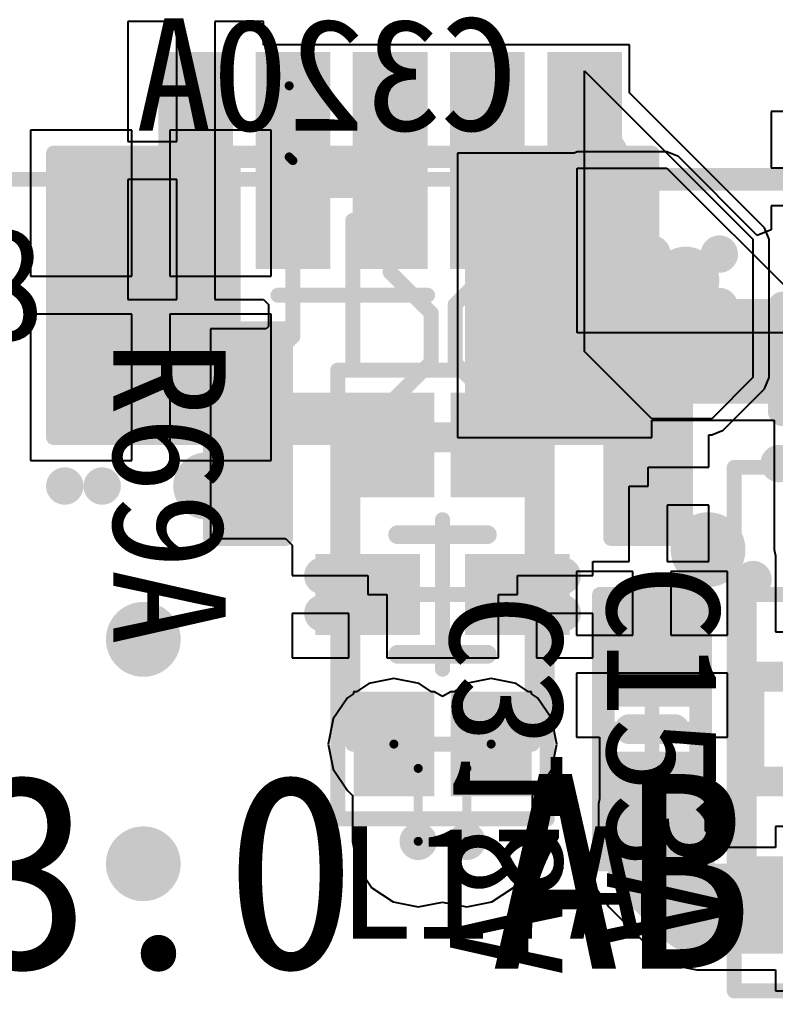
# Model space of a CAD drawing. Header units: millimetres. Extents: x 15 to 120, y 22 to 104.
# Drawn here: x 75.67 to 80.73, y 84.6 to 91.14 of the extents above; entities that cross this region are included whole.
import ezdxf

# ---------------------------------------------------------------- set-up
doc = ezdxf.new("R2010")
doc.units = ezdxf.units.MM
for name, color, linetype in [('BottomLayer', 5, 'Continuous'), ('BottomOverlay', 54, 'Continuous'), ('BottomPaste', 16, 'Continuous'), ('BottomSolder', 6, 'Continuous'), ('Mechanical13', 56, 'Continuous'), ('Mechanical15', 56, 'Continuous'), ('Mechanical9', 56, 'Continuous'), ('MultiLayer', 9, 'Continuous'), ('TopLayer', 1, 'Continuous'), ('TopOverlay', 2, 'Continuous'), ('TopPaste', 8, 'Continuous'), ('TopSolder', 216, 'Continuous')]:
    doc.layers.add(name, color=color, linetype=linetype)

msp = doc.modelspace()

# ---------------------------------------------------------------- linework, layer by layer
at = {"layer": 'BottomLayer'}
for p, q in [((80.85, 90.529), (80.696, 90.529)), ((80.696, 90.529), (80.696, 90.152)), ((76.423, 90.404), (75.746, 90.404)), ((75.746, 90.404), (75.746, 89.427)), ((76.423, 89.427), (76.423, 90.404)), ((77.354, 90.404), (76.677, 90.404)), ((76.677, 90.404), (76.677, 89.427)), ((77.354, 89.427), (77.354, 90.404)), ((79.3801, 90.25), (78.6, 90.25)), ((78.6, 90.25), (78.6, 88.35)), ((79.4, 90.2582), (79.3801, 90.25)), ((80, 90.2582), (79.4, 90.2582)), ((80.0765, 90.2265), (80, 90.2582)), ((80.6036, 89.6995), (80.0765, 90.2265)), ((79.4, 89.05), (79.4, 90.15)), ((79.4, 90.15), (80, 90.15)), ((80, 90.15), (80.9, 89.25)), ((80.696, 90.152), (81.1, 90.152)), ((81.1, 89.898), (80.696, 89.898)), ((80.696, 89.898), (80.696, 89.7377)), ((80.696, 89.7377), (80.6036, 89.6995)), ((75.746, 89.427), (76.423, 89.427)), ((76.677, 89.427), (77.354, 89.427)), ((76.423, 89.173), (75.746, 89.173)), ((75.746, 89.173), (75.746, 88.196)), ((76.423, 88.196), (76.423, 89.173)), ((77.354, 89.173), (76.677, 89.173)), ((76.677, 89.173), (76.677, 88.196)), ((77.354, 88.196), (77.354, 89.173)), ((80.9, 89.05), (79.4, 89.05)), ((79.9, 88.35), (79.9, 88.4662)), ((79.9, 88.4662), (80.7167, 88.4662)), ((80.7167, 88.4662), (80.7167, 87.6)), ((78.6, 88.35), (79.9, 88.35)), ((75.746, 88.196), (76.423, 88.196)), ((76.677, 88.196), (77.354, 88.196)), ((80.7167, 87.6), (80.725, 87.5581)), ((80.725, 87.5581), (80.725, 87.05)), ((79.773, 87.454), (79.396, 87.454)), ((79.396, 87.454), (79.396, 87.027)), ((79.773, 87.027), (79.773, 87.454)), ((80.404, 87.454), (80.027, 87.454)), ((80.027, 87.454), (80.027, 87.027)), ((80.404, 87.027), (80.404, 87.454)), ((79.396, 87.027), (79.773, 87.027)), ((80.027, 87.027), (80.404, 87.027)), ((80.725, 87.05), (81.521, 87.05)), ((80.404, 86.773), (79.396, 86.773)), ((79.396, 86.773), (79.396, 86.346)), ((80.404, 86.346), (80.404, 86.773)), ((79.396, 86.346), (79.55, 86.346)), ((79.55, 86.346), (79.55, 86.346)), ((79.55, 86.346), (79.55, 86.3)), ((79.55, 86.3), (79.55, 86.2753)), ((80.25, 86.3), (80.296, 86.346)), ((80.25, 86.2753), (80.25, 86.3)), ((80.296, 86.346), (80.404, 86.346)), ((79.55, 86.2753), (79.55, 86.2753)), ((79.55, 86.2753), (79.55, 86.2753)), ((79.55, 86.2753), (79.55, 85.9345)), ((80.25, 85.9345), (80.25, 86.2753)), ((80.25, 86.2753), (80.25, 86.2753)), ((80.25, 86.2753), (80.25, 86.2753)), ((79.55, 85.9345), (79.5431, 85.9)), ((80.2569, 85.9), (80.25, 85.9345)), ((79.5431, 85.9), (79.5431, 85.6859)), ((80.2569, 85.7199), (80.2569, 85.9)), ((80.3689, 85.6078), (80.2569, 85.7199)), ((81.575, 85.75), (80.725, 85.75)), ((80.725, 85.75), (80.725, 85.6078)), ((79.5232, 85.6561), (79.4922, 85.5)), ((79.5431, 85.6859), (79.5232, 85.6561)), ((80.725, 85.6078), (80.3689, 85.6078)), ((79.4922, 85.5), (79.5232, 85.3439)), ((79.5232, 85.3439), (79.6116, 85.2116)), ((79.6116, 85.2116), (79.9116, 84.9116)), ((79.9116, 84.9116), (79.9116, 84.9116)), ((79.9116, 84.9116), (80.0439, 84.8232)), ((80.0439, 84.8232), (80.0439, 84.8232)), ((80.0439, 84.8232), (80.0439, 84.8232)), ((80.0439, 84.8232), (80.0439, 84.8232)), ((80.0439, 84.8232), (80.0439, 84.8232)), ((80.0439, 84.8232), (80.0439, 84.8232)), ((80.0439, 84.8232), (80.2, 84.7922)), ((80.2, 84.7922), (80.725, 84.7922)), ((80.725, 84.7922), (80.725, 84.65)), ((80.725, 84.65), (81.575, 84.65))]:
    msp.add_line(p, q, dxfattribs=at)
for points, const_width in [([(76.7875, 90.5, 1), (76.9125, 90.5, 1)], 0.125), ([(76.7875, 90.2, 1), (76.9125, 90.2, 1)], 0.125), ([(76.7875, 89.65, 1), (76.9125, 89.65, 1)], 0.125), ([(79.075, 89.3, 1), (79.425, 89.3, 1)], 0.35), ([(79.3875, 89.575, 1), (79.5125, 89.575, 1)], 0.125), ([(79.8375, 89.575, 1), (79.9625, 89.575, 1)], 0.125), ([(80.2875, 89.575, 1), (80.4125, 89.575, 1)], 0.125), ([(79.2125, 89.1625, 1), (79.5625, 89.1625, 1)], 0.35), ([(79.2125, 89.1625, 1), (79.5625, 89.1625, 1)], 0.35), ([(79.3875, 89.225, 1), (79.5125, 89.225, 1)], 0.125), ([(79.8375, 89.225, 1), (79.9625, 89.225, 1)], 0.125), ([(80.2875, 89.225, 1), (80.4125, 89.225, 1)], 0.125), ([(79.4375, 88.9375, 1), (79.7875, 88.9375, 1)], 0.35), ([(79.4375, 88.9375, 1), (79.7875, 88.9375, 1)], 0.35), ([(79.45, 88.925, 1), (79.8, 88.925, 1)], 0.35), ([(79.45, 88.925, 1), (79.8, 88.925, 1)], 0.35), ([(79.725, 88.925, 1), (80.075, 88.925, 1)], 0.35), ([(79.725, 88.925, 1), (80.075, 88.925, 1)], 0.35), ([(80.175, 88.925, 1), (80.525, 88.925, 1)], 0.35), ([(80.175, 88.925, 1), (80.525, 88.925, 1)], 0.35), ([(76.7875, 89.1, 1), (76.9125, 89.1, 1)], 0.125), ([(76.375, 87, 1), (76.625, 87, 1)], 0.25), ([(79.7125, 87.075, 1), (79.8375, 87.075, 1)], 0.125), ([(79.9625, 87.075, 1), (80.0875, 87.075, 1)], 0.125), ([(79.775, 85.9, 1), (80.025, 85.9, 1)], 0.25), ([(79.8125, 85.925, 1), (79.9375, 85.925, 1)], 0.125), ([(79.75, 85.5, 1), (80.05, 85.5, 1)], 0.3), ([(79.8125, 85.675, 1), (79.9375, 85.675, 1)], 0.125), ([(76.375, 85.5, 1), (76.625, 85.5, 1)], 0.25), ([(79.775, 85.5, 1), (80.025, 85.5, 1)], 0.25), ([(79.8125, 85.425, 1), (79.9375, 85.425, 1)], 0.125), ([(80.05, 85.2, 1), (80.35, 85.2, 1)], 0.3), ([(80.05, 85.2, 1), (80.35, 85.2, 1)], 0.3)]:
    msp.add_lwpolyline(points, format="xyb", close=True, dxfattribs=dict(at, const_width=const_width))
for points, const_width in [([(79.25, 89.3), (79.3875, 89.1625)], 0.7), ([(79.3875, 89.1625), (79.6125, 88.9375)], 0.7), ([(79.6125, 88.9375), (79.625, 88.925)], 0.7), ([(79.625, 88.925), (79.9, 88.925)], 0.7), ([(79.9, 88.925), (80.35, 88.925)], 0.7), ([(80.35, 88.925), (81.075, 88.925)], 0.7), ([(79.9, 85.5), (79.9, 85.9)], 0.5), ([(79.9, 85.5), (80.2, 85.2)], 0.6), ([(80.2, 85.2), (81.15, 85.2)], 0.6)]:
    msp.add_lwpolyline(points, dxfattribs=dict(at, const_width=const_width))
for points in [[(76, 90.15), (76, 88.45), (77.1, 90.15), (77.1, 88.45)], [(78.7, 90.15), (78.7, 88.45), (79.8, 90.15), (79.8, 88.45)], [(79.65, 86.6), (80.15, 86.6), (79.65, 87.2), (80.15, 87.2)], [(79.65, 85.6), (80.15, 85.6), (79.65, 86.2), (80.15, 86.2)]]:
    msp.add_solid(points, dxfattribs=at)
at = {"layer": 'BottomOverlay', "const_width": 0.2}
for points in [[(77.5, 90.05), (78.3, 90.05)], [(80.7749, 88.525), (80.7749, 89.225)], [(77.5, 88.55), (78.3, 88.55)], [(80.55, 86.75), (83.65, 86.75)], [(80.55, 86.05), (80.55, 86.75)], [(79.75, 86.4), (80.05, 86.4)], [(80.55, 86.05), (83.65, 86.05)]]:
    msp.add_lwpolyline(points, dxfattribs=at)
at = {"layer": 'BottomOverlay'}
for points, const_width in [([(77.45, 90.05, 1), (77.55, 90.05, 1)], 0.1), ([(78.25, 90.05, 1), (78.35, 90.05, 1)], 0.1), ([(80.7249, 89.225, 1), (80.8249, 89.225, 1)], 0.1), ([(77.45, 88.55, 1), (77.55, 88.55, 1)], 0.1), ([(78.25, 88.55, 1), (78.35, 88.55, 1)], 0.1), ([(80.7249, 88.525, 1), (80.8249, 88.525, 1)], 0.1), ([(80.4, 87.6, 1), (80.15, 87.6, 1)], 0.25), ([(80.0875, 87.6, 1), (80.2125, 87.6, 1)], 0.125), ([(80.3375, 87.6, 1), (80.4625, 87.6, 1)], 0.125), ([(80.5, 86.75, 1), (80.6, 86.75, 1)], 0.1), ([(80.5, 86.75, 1), (80.6, 86.75, 1)], 0.1), ([(79.7, 86.4, 1), (79.8, 86.4, 1)], 0.1), ([(80, 86.4, 1), (80.1, 86.4, 1)], 0.1), ([(80.5, 86.05, 1), (80.6, 86.05, 1)], 0.1), ([(80.5, 86.05, 1), (80.6, 86.05, 1)], 0.1)]:
    msp.add_lwpolyline(points, format="xyb", close=True, dxfattribs=dict(at, const_width=const_width))
at = {"layer": 'BottomPaste'}
for points in [[(76, 90.15), (76, 88.45), (77.1, 90.15), (77.1, 88.45)], [(76, 90.15), (76, 88.45), (77.1, 90.15), (77.1, 88.45)], [(78.7, 90.15), (78.7, 88.45), (79.8, 90.15), (79.8, 88.45)], [(78.7, 90.15), (78.7, 88.45), (79.8, 90.15), (79.8, 88.45)], [(79.65, 86.6), (80.15, 86.6), (79.65, 87.2), (80.15, 87.2)], [(79.65, 86.6), (80.15, 86.6), (79.65, 87.2), (80.15, 87.2)], [(79.65, 85.6), (80.15, 85.6), (79.65, 86.2), (80.15, 86.2)], [(79.65, 85.6), (80.15, 85.6), (79.65, 86.2), (80.15, 86.2)]]:
    msp.add_solid(points, dxfattribs=at)
at = {"layer": 'BottomSolder'}
for points in [[(75.95, 90.2), (75.95, 88.4), (77.15, 90.2), (77.15, 88.4)], [(75.95, 90.2), (75.95, 88.4), (77.15, 90.2), (77.15, 88.4)], [(78.65, 90.2), (78.65, 88.4), (79.85, 90.2), (79.85, 88.4)], [(78.65, 90.2), (78.65, 88.4), (79.85, 90.2), (79.85, 88.4)], [(79.6, 86.55), (80.2, 86.55), (79.6, 87.25), (80.2, 87.25)], [(79.6, 86.55), (80.2, 86.55), (79.6, 87.25), (80.2, 87.25)], [(79.6, 85.55), (80.2, 85.55), (79.6, 86.25), (80.2, 86.25)], [(79.6, 85.55), (80.2, 85.55), (79.6, 86.25), (80.2, 86.25)]]:
    msp.add_solid(points, dxfattribs=at)
at = {"layer": 'Mechanical13', "const_width": 0.1}
for points in [[(76.2, 88.4), (76.2, 90.2)], [(76.2, 90.2), (79.6, 90.2)], [(79.6, 88.4), (79.6, 90.2)], [(69.15, 90.075), (82.05, 90.075)], [(77.035, 88.06), (77.035, 88.69)], [(77.035, 88.69), (77.365, 88.69)], [(77.365, 88.06), (77.365, 88.69)], [(79.71, 88.69), (80.04, 88.69)], [(79.71, 88.06), (79.71, 88.69)], [(80.04, 88.06), (80.04, 88.69)], [(76.2, 88.4), (79.6, 88.4)], [(77.035, 88.06), (77.365, 88.06)], [(79.71, 88.06), (80.04, 88.06)], [(80.55, 85.5), (80.55, 87.3)], [(80.55, 87.3), (83.65, 87.3)], [(79.6, 86.95), (80.2, 86.95)], [(79.6, 85.85), (79.6, 86.95)], [(80.2, 85.85), (80.2, 86.95)], [(79.6, 85.85), (80.2, 85.85)], [(80.55, 85.5), (83.65, 85.5)]]:
    msp.add_lwpolyline(points, dxfattribs=at)
at = {"layer": 'Mechanical13', "const_width": 0.05}
for points in [[(76.175, 90.2, 1), (76.225, 90.2, 1)], [(76.175, 90.2, 1), (76.225, 90.2, 1)], [(79.575, 90.2, 1), (79.625, 90.2, 1)], [(79.575, 90.2, 1), (79.625, 90.2, 1)], [(77.01, 88.69, 1), (77.06, 88.69, 1)], [(77.01, 88.69, 1), (77.06, 88.69, 1)], [(77.34, 88.69, 1), (77.39, 88.69, 1)], [(77.34, 88.69, 1), (77.39, 88.69, 1)], [(79.685, 88.69, 1), (79.735, 88.69, 1)], [(79.685, 88.69, 1), (79.735, 88.69, 1)], [(80.015, 88.69, 1), (80.065, 88.69, 1)], [(80.015, 88.69, 1), (80.065, 88.69, 1)], [(76.175, 88.4, 1), (76.225, 88.4, 1)], [(76.175, 88.4, 1), (76.225, 88.4, 1)], [(79.575, 88.4, 1), (79.625, 88.4, 1)], [(79.575, 88.4, 1), (79.625, 88.4, 1)], [(77.01, 88.06, 1), (77.06, 88.06, 1)], [(77.01, 88.06, 1), (77.06, 88.06, 1)], [(77.34, 88.06, 1), (77.39, 88.06, 1)], [(77.34, 88.06, 1), (77.39, 88.06, 1)], [(79.685, 88.06, 1), (79.735, 88.06, 1)], [(79.685, 88.06, 1), (79.735, 88.06, 1)], [(80.015, 88.06, 1), (80.065, 88.06, 1)], [(80.015, 88.06, 1), (80.065, 88.06, 1)], [(80.525, 87.3, 1), (80.575, 87.3, 1)], [(80.525, 87.3, 1), (80.575, 87.3, 1)], [(79.575, 86.95, 1), (79.625, 86.95, 1)], [(79.575, 86.95, 1), (79.625, 86.95, 1)], [(80.175, 86.95, 1), (80.225, 86.95, 1)], [(80.175, 86.95, 1), (80.225, 86.95, 1)], [(79.575, 85.85, 1), (79.625, 85.85, 1)], [(79.575, 85.85, 1), (79.625, 85.85, 1)], [(80.175, 85.85, 1), (80.225, 85.85, 1)], [(80.175, 85.85, 1), (80.225, 85.85, 1)], [(80.525, 85.5, 1), (80.575, 85.5, 1)], [(80.525, 85.5, 1), (80.575, 85.5, 1)]]:
    msp.add_lwpolyline(points, format="xyb", close=True, dxfattribs=at)
at = {"layer": 'Mechanical15'}
for points, const_width in [([(75.9, 88.35), (75.9, 90.25)], 0.1), ([(75.9, 90.25), (79.9, 90.25)], 0.1), ([(79.9, 88.35), (79.9, 90.25)], 0.1), ([(69.15, 90.075), (82.1, 90.075)], 0.05), ([(77.9, 88.8), (77.9, 89.8)], 0.1), ([(77.4, 89.3), (78.4, 89.3)], 0.1), ([(76.95, 87.675), (76.95, 89.075)], 0.1), ([(76.95, 89.075), (77.45, 89.075)], 0.1), ([(77.45, 87.675), (77.45, 89.075)], 0.1), ([(79.625, 89.075), (80.125, 89.075)], 0.1), ([(79.625, 87.675), (79.625, 89.075)], 0.1), ([(80.125, 87.675), (80.125, 89.075)], 0.1), ([(77.8, 85.8), (77.8, 88.8)], 0.1), ([(77.8, 88.8), (79.2, 88.8)], 0.1), ([(79.2, 85.8), (79.2, 88.8)], 0.1), ([(77.2, 88.21), (77.2, 88.54)], 0.1), ([(79.875, 88.21), (79.875, 88.54)], 0.1), ([(75.9, 88.35), (79.9, 88.35)], 0.1), ([(77.035, 88.375), (77.365, 88.375)], 0.1), ([(79.71, 88.375), (80.04, 88.375)], 0.1), ([(80.45, 84.65), (80.45, 88.15)], 0.1), ([(80.45, 88.15), (83.75, 88.15)], 0.1), ([(78.5, 86.8), (78.5, 87.8)], 0.1), ([(76.95, 87.675), (77.45, 87.675)], 0.1), ([(79.625, 87.675), (80.125, 87.675)], 0.1), ([(78, 87.3), (79, 87.3)], 0.1), ([(79.55, 87.3), (80.25, 87.3)], 0.1), ([(79.55, 85.5), (79.55, 87.3)], 0.1), ([(80.25, 85.5), (80.25, 87.3)], 0.1), ([(79.9, 86.1), (79.9, 86.7)], 0.1), ([(79.6, 86.4), (80.2, 86.4)], 0.1), ([(77.8, 85.8), (79.2, 85.8)], 0.1), ([(79.55, 85.5), (80.25, 85.5)], 0.1), ([(80.45, 84.65), (83.75, 84.65)], 0.1)]:
    msp.add_lwpolyline(points, dxfattribs=dict(at, const_width=const_width))
at = {"layer": 'Mechanical15', "const_width": 0.05}
for points in [[(75.875, 90.25, 1), (75.925, 90.25, 1)], [(75.875, 90.25, 1), (75.925, 90.25, 1)], [(79.875, 90.25, 1), (79.925, 90.25, 1)], [(79.875, 90.25, 1), (79.925, 90.25, 1)], [(77.875, 89.8, 1), (77.925, 89.8, 1)], [(77.375, 89.3, 1), (77.425, 89.3, 1)], [(78.375, 89.3, 1), (78.425, 89.3, 1)], [(76.925, 89.075, 1), (76.975, 89.075, 1)], [(76.925, 89.075, 1), (76.975, 89.075, 1)], [(77.425, 89.075, 1), (77.475, 89.075, 1)], [(77.425, 89.075, 1), (77.475, 89.075, 1)], [(79.6, 89.075, 1), (79.65, 89.075, 1)], [(79.6, 89.075, 1), (79.65, 89.075, 1)], [(80.1, 89.075, 1), (80.15, 89.075, 1)], [(80.1, 89.075, 1), (80.15, 89.075, 1)], [(77.775, 88.8, 1), (77.825, 88.8, 1)], [(77.775, 88.8, 1), (77.825, 88.8, 1)], [(77.875, 88.8, 1), (77.925, 88.8, 1)], [(79.175, 88.8, 1), (79.225, 88.8, 1)], [(79.175, 88.8, 1), (79.225, 88.8, 1)], [(77.175, 88.54, 1), (77.225, 88.54, 1)], [(79.85, 88.54, 1), (79.9, 88.54, 1)], [(75.875, 88.35, 1), (75.925, 88.35, 1)], [(75.875, 88.35, 1), (75.925, 88.35, 1)], [(77.01, 88.375, 1), (77.06, 88.375, 1)], [(77.34, 88.375, 1), (77.39, 88.375, 1)], [(79.685, 88.375, 1), (79.735, 88.375, 1)], [(79.875, 88.35, 1), (79.925, 88.35, 1)], [(79.875, 88.35, 1), (79.925, 88.35, 1)], [(80.015, 88.375, 1), (80.065, 88.375, 1)], [(77.175, 88.21, 1), (77.225, 88.21, 1)], [(79.85, 88.21, 1), (79.9, 88.21, 1)], [(80.425, 88.15, 1), (80.475, 88.15, 1)], [(80.425, 88.15, 1), (80.475, 88.15, 1)], [(78.475, 87.8, 1), (78.525, 87.8, 1)], [(76.925, 87.675, 1), (76.975, 87.675, 1)], [(76.925, 87.675, 1), (76.975, 87.675, 1)], [(77.425, 87.675, 1), (77.475, 87.675, 1)], [(77.425, 87.675, 1), (77.475, 87.675, 1)], [(79.6, 87.675, 1), (79.65, 87.675, 1)], [(79.6, 87.675, 1), (79.65, 87.675, 1)], [(80.1, 87.675, 1), (80.15, 87.675, 1)], [(80.1, 87.675, 1), (80.15, 87.675, 1)], [(77.975, 87.3, 1), (78.025, 87.3, 1)], [(78.975, 87.3, 1), (79.025, 87.3, 1)], [(79.525, 87.3, 1), (79.575, 87.3, 1)], [(79.525, 87.3, 1), (79.575, 87.3, 1)], [(80.225, 87.3, 1), (80.275, 87.3, 1)], [(80.225, 87.3, 1), (80.275, 87.3, 1)], [(78.475, 86.8, 1), (78.525, 86.8, 1)], [(79.875, 86.7, 1), (79.925, 86.7, 1)], [(79.575, 86.4, 1), (79.625, 86.4, 1)], [(80.175, 86.4, 1), (80.225, 86.4, 1)], [(79.875, 86.1, 1), (79.925, 86.1, 1)], [(77.775, 85.8, 1), (77.825, 85.8, 1)], [(77.775, 85.8, 1), (77.825, 85.8, 1)], [(79.175, 85.8, 1), (79.225, 85.8, 1)], [(79.175, 85.8, 1), (79.225, 85.8, 1)], [(79.525, 85.5, 1), (79.575, 85.5, 1)], [(79.525, 85.5, 1), (79.575, 85.5, 1)], [(80.225, 85.5, 1), (80.275, 85.5, 1)], [(80.225, 85.5, 1), (80.275, 85.5, 1)], [(80.425, 84.65, 1), (80.475, 84.65, 1)], [(80.425, 84.65, 1), (80.475, 84.65, 1)]]:
    msp.add_lwpolyline(points, format="xyb", close=True, dxfattribs=at)
at = {"layer": 'Mechanical9', "const_width": 0.1}
for points in [[(77.9, 86.3), (77.9, 88.3)], [(77.9, 88.3), (79.1, 88.3)], [(79.1, 86.3), (79.1, 88.3)], [(77.9, 86.3), (79.1, 86.3)]]:
    msp.add_lwpolyline(points, dxfattribs=at)
at = {"layer": 'Mechanical9', "const_width": 0.05}
for points in [[(77.875, 88.3, 1), (77.925, 88.3, 1)], [(77.875, 88.3, 1), (77.925, 88.3, 1)], [(79.075, 88.3, 1), (79.125, 88.3, 1)], [(79.075, 88.3, 1), (79.125, 88.3, 1)], [(77.875, 86.3, 1), (77.925, 86.3, 1)], [(77.875, 86.3, 1), (77.925, 86.3, 1)], [(79.075, 86.3, 1), (79.125, 86.3, 1)], [(79.075, 86.3, 1), (79.125, 86.3, 1)]]:
    msp.add_lwpolyline(points, format="xyb", close=True, dxfattribs=at)
at = {"layer": 'MultiLayer'}
for points, const_width in [([(76.7875, 90.775, 1), (76.9125, 90.775, 1)], 0.125), ([(77.4125, 90.7, 1), (77.5375, 90.7, 1)], 0.125), ([(79.3625, 90.725, 1), (79.4875, 90.725, 1)], 0.125), ([(76.7875, 90.5, 1), (76.9125, 90.5, 1)], 0.125), ([(76.7875, 90.225, 1), (76.9125, 90.225, 1)], 0.125), ([(76.7875, 90.2, 1), (76.9125, 90.2, 1)], 0.125), ([(76.7375, 89.925, 1), (76.9625, 89.925, 1)], 0.225), ([(76.7875, 89.65, 1), (76.9125, 89.65, 1)], 0.125), ([(76.7875, 89.65, 1), (76.9125, 89.65, 1)], 0.125), ([(79.3875, 89.575, 1), (79.5125, 89.575, 1)], 0.125), ([(79.3875, 89.575, 1), (79.5125, 89.575, 1)], 0.125), ([(79.8375, 89.575, 1), (79.9625, 89.575, 1)], 0.125), ([(79.8375, 89.575, 1), (79.9625, 89.575, 1)], 0.125), ([(80.2875, 89.575, 1), (80.4125, 89.575, 1)], 0.125), ([(80.2875, 89.575, 1), (80.4125, 89.575, 1)], 0.125), ([(76.7375, 89.375, 1), (76.9625, 89.375, 1)], 0.225), ([(79.5625, 89.4, 1), (79.7875, 89.4, 1)], 0.225), ([(80.0125, 89.4, 1), (80.2375, 89.4, 1)], 0.225), ([(79.3875, 89.225, 1), (79.5125, 89.225, 1)], 0.125), ([(79.3875, 89.225, 1), (79.5125, 89.225, 1)], 0.125), ([(79.8375, 89.225, 1), (79.9625, 89.225, 1)], 0.125), ([(79.8375, 89.225, 1), (79.9625, 89.225, 1)], 0.125), ([(80.2875, 89.225, 1), (80.4125, 89.225, 1)], 0.125), ([(80.2875, 89.225, 1), (80.4125, 89.225, 1)], 0.125), ([(76.7875, 89.1, 1), (76.9125, 89.1, 1)], 0.125), ([(80.6875, 88.175, 1), (80.8125, 88.175, 1)], 0.125), ([(76.8125, 88.025, 1), (77.0375, 88.025, 1)], 0.225), ([(75.9125, 88.025, 1), (76.0375, 88.025, 1)], 0.125), ([(76.1625, 88.025, 1), (76.2875, 88.025, 1)], 0.125), ([(77.1375, 88.025, 1), (77.2625, 88.025, 1)], 0.125), ([(79.6875, 87.9, 1), (79.8125, 87.9, 1)], 0.125), ([(79.9375, 87.9, 1), (80.0625, 87.9, 1)], 0.125), ([(77.6375, 87.425, 1), (77.7625, 87.425, 1)], 0.125), ([(79.2375, 87.425, 1), (79.3625, 87.425, 1)], 0.125), ([(80.5125, 87.4, 1), (80.6375, 87.4, 1)], 0.125), ([(77.6375, 87.175, 1), (77.7625, 87.175, 1)], 0.125), ([(79.2375, 87.175, 1), (79.3625, 87.175, 1)], 0.125), ([(76.375, 87, 1), (76.625, 87, 1)], 0.25), ([(79.7125, 87.075, 1), (79.8375, 87.075, 1)], 0.125), ([(79.9625, 87.075, 1), (80.0875, 87.075, 1)], 0.125), ([(79.8125, 85.925, 1), (79.9375, 85.925, 1)], 0.125), ([(79.8125, 85.675, 1), (79.9375, 85.675, 1)], 0.125), ([(76.375, 85.5, 1), (76.625, 85.5, 1)], 0.25), ([(78.275, 85.65, 1), (78.4, 85.65, 1)], 0.125), ([(78.6, 85.65, 1), (78.725, 85.65, 1)], 0.125), ([(79.8125, 85.425, 1), (79.9375, 85.425, 1)], 0.125)]:
    msp.add_lwpolyline(points, format="xyb", close=True, dxfattribs=dict(at, const_width=const_width))
at = {"layer": 'TopLayer'}
for p, q in [((76.723, 91.129), (76.396, 91.129)), ((76.396, 91.129), (76.396, 90.327)), ((76.723, 90.327), (76.723, 91.129)), ((77.304, 91.129), (76.977, 91.129)), ((76.977, 91.129), (76.977, 90.2)), ((77.304, 90.975), (77.304, 91.129)), ((77.8, 90.975), (77.304, 90.975)), ((77.85, 90.975), (77.8, 90.975)), ((77.8, 90.975), (77.8, 90.975)), ((78.45, 90.975), (77.85, 90.975)), ((77.85, 90.975), (77.85, 90.975)), ((77.85, 90.975), (77.85, 90.975)), ((77.85, 90.975), (77.85, 90.975)), ((78.5, 90.975), (78.45, 90.975)), ((78.45, 90.975), (78.45, 90.975)), ((79.1, 90.975), (78.5, 90.975)), ((78.5, 90.975), (78.5, 90.975)), ((78.5, 90.975), (78.5, 90.975)), ((78.5, 90.975), (78.5, 90.975)), ((79.15, 90.975), (79.1, 90.975)), ((79.1, 90.975), (79.1, 90.975)), ((79.75, 90.975), (79.15, 90.975)), ((79.15, 90.975), (79.15, 90.975)), ((79.15, 90.975), (79.15, 90.975)), ((79.15, 90.975), (79.15, 90.975)), ((79.75, 90.6531), (79.75, 90.975)), ((79.45, 88.925), (79.45, 90.8)), ((79.45, 90.8), (80.575, 89.675)), ((80.6515, 89.7515), (79.75, 90.6531)), ((76.396, 90.327), (76.723, 90.327)), ((76.977, 90.2), (76.977, 89.271)), ((76.723, 90.073), (76.396, 90.073)), ((76.396, 90.073), (76.396, 89.271)), ((76.723, 89.271), (76.723, 90.073)), ((80.6608, 89.7291), (80.6515, 89.7515)), ((80.6515, 89.7515), (80.6515, 89.7515)), ((80.6832, 89.675), (80.6608, 89.7291)), ((80.575, 89.675), (80.575, 88.75)), ((80.6832, 88.75), (80.6832, 89.675)), ((80.6832, 89.675), (80.6832, 89.675)), ((76.396, 89.271), (76.723, 89.271)), ((76.977, 89.271), (77.304, 89.271)), ((77.304, 89.271), (77.304, 89.271)), ((77.304, 89.271), (77.304, 89.271)), ((77.304, 89.271), (77.3376, 89.2374)), ((77.3376, 89.2374), (77.3376, 89.0923)), ((77.3204, 89.075), (76.95, 89.075)), ((76.95, 89.075), (76.95, 88.4457)), ((77.3376, 89.0923), (77.3204, 89.075)), ((79.9, 88.475), (79.45, 88.925)), ((80.575, 88.75), (80.3, 88.475)), ((80.6515, 88.6735), (80.6832, 88.75)), ((80.3765, 88.3985), (80.6515, 88.6735)), ((80.3, 88.475), (79.9, 88.475)), ((79.9, 88.475), (79.9, 88.475)), ((76.95, 88.4457), (76.95, 88.4457)), ((76.95, 88.4457), (76.95, 88.4457)), ((76.95, 88.4457), (76.95, 88.375)), ((80.3, 88.3668), (80.3765, 88.3985)), ((76.95, 88.375), (76.95, 88.375)), ((76.95, 88.375), (76.95, 88.375)), ((76.95, 88.375), (76.95, 88.3043)), ((80.279, 88.152), (80.279, 88.3668)), ((80.279, 88.3668), (80.3, 88.3668)), ((76.95, 88.3043), (76.95, 88.3043)), ((76.95, 88.3043), (76.95, 88.3043)), ((76.95, 88.3043), (76.95, 87.675)), ((79.875, 88.025), (79.875, 88.152)), ((79.875, 88.152), (80.279, 88.152)), ((79.748, 87.521), (79.748, 88.025)), ((79.748, 88.025), (79.875, 88.025)), ((80.279, 87.898), (80.002, 87.898)), ((80.002, 87.898), (80.002, 87.521)), ((80.279, 87.521), (80.279, 87.898)), ((76.95, 87.675), (77.447, 87.675)), ((77.447, 87.675), (77.447, 87.675)), ((77.447, 87.675), (77.45, 87.675)), ((77.45, 87.675), (77.45, 87.675)), ((77.45, 87.675), (77.45, 87.675)), ((77.45, 87.675), (77.45, 87.675)), ((77.45, 87.675), (77.45, 87.675)), ((77.45, 87.675), (77.45, 87.675)), ((77.45, 87.675), (77.45, 87.675)), ((77.45, 87.675), (77.496, 87.629)), ((77.496, 87.629), (77.496, 87.427)), ((79.504, 87.427), (79.504, 87.521)), ((79.504, 87.521), (79.748, 87.521)), ((80.002, 87.521), (80.279, 87.521)), ((77.496, 87.427), (78, 87.427)), ((78, 87.427), (78, 87.3)), ((79, 87.3), (79, 87.427)), ((79, 87.427), (79.504, 87.427)), ((78, 87.3), (78.127, 87.3)), ((78.127, 87.3), (78.127, 86.876)), ((78.873, 86.876), (78.873, 87.3)), ((78.873, 87.3), (79, 87.3)), ((77.873, 87.173), (77.496, 87.173)), ((77.496, 87.173), (77.496, 86.876)), ((77.873, 86.876), (77.873, 87.173)), ((79.504, 87.173), (79.127, 87.173)), ((79.127, 87.173), (79.127, 86.876)), ((79.504, 86.876), (79.504, 87.173)), ((77.496, 86.876), (77.873, 86.876)), ((78.127, 86.876), (78.496, 86.876)), ((78.496, 86.876), (78.496, 86.876)), ((78.496, 86.876), (78.873, 86.876)), ((79.127, 86.876), (79.504, 86.876)), ((78.0072, 86.705), (77.9248, 86.65)), ((78.175, 86.7384), (78.0072, 86.705)), ((78.3428, 86.705), (78.175, 86.7384)), ((78.4252, 86.65), (78.3428, 86.705)), ((78.6572, 86.705), (78.5748, 86.65)), ((78.825, 86.7384), (78.6572, 86.705)), ((78.9928, 86.705), (78.825, 86.7384)), ((79.0752, 86.65), (78.9928, 86.705)), ((77.905, 86.6367), (77.865, 86.61)), ((77.9248, 86.65), (77.905, 86.65)), ((77.905, 86.65), (77.905, 86.6367)), ((78.445, 86.65), (78.4252, 86.65)), ((78.5, 86.6186), (78.445, 86.65)), ((78.445, 86.65), (78.445, 86.65)), ((78.555, 86.65), (78.5, 86.6186)), ((78.5748, 86.65), (78.555, 86.65)), ((78.555, 86.65), (78.555, 86.65)), ((79.095, 86.65), (79.0752, 86.65)), ((79.095, 86.6367), (79.095, 86.65)), ((79.135, 86.61), (79.095, 86.6367)), ((77.865, 86.61), (77.7699, 86.4678)), ((79.2301, 86.4678), (79.135, 86.61)), ((77.7699, 86.4678), (77.7366, 86.3)), ((79.2634, 86.3), (79.2301, 86.4678)), ((77.7366, 86.3), (77.7699, 86.1322)), ((79.2301, 86.1322), (79.2634, 86.3)), ((77.7699, 86.1322), (77.865, 85.99)), ((79.135, 85.99), (79.2301, 86.1322)), ((77.865, 85.99), (77.8991, 85.9559)), ((79.1009, 85.9559), (79.135, 85.99)), ((77.8991, 85.9559), (77.8991, 85.65)), ((79.1009, 85.65), (79.1009, 85.9559)), ((77.8991, 85.65), (77.9324, 85.4822)), ((79.0676, 85.4822), (79.1009, 85.65)), ((77.9324, 85.4822), (78.0275, 85.34)), ((78.9725, 85.34), (79.0676, 85.4822)), ((78.0275, 85.34), (78.1697, 85.245)), ((78.8303, 85.245), (78.9725, 85.34)), ((78.1697, 85.245), (78.3375, 85.2116)), ((78.3375, 85.2116), (78.5, 85.2439)), ((78.5, 85.2439), (78.6625, 85.2116)), ((78.6625, 85.2116), (78.8303, 85.245))]:
    msp.add_line(p, q, dxfattribs=at)
for points, const_width in [([(76.7875, 90.775, 1), (76.9125, 90.775, 1)], 0.125), ([(77.4125, 90.7, 1), (77.5375, 90.7, 1)], 0.125), ([(79.3625, 90.725, 1), (79.4875, 90.725, 1)], 0.125), ([(77.46, 90.7, 1), (77.49, 90.7, 1)], 0.03), ([(79.375, 90.2, 1), (79.625, 90.2, 1)], 0.25), ([(76.7875, 90.225, 1), (76.9125, 90.225, 1)], 0.125), ([(77.46, 90.225, 1), (77.49, 90.225, 1)], 0.03), ([(77.46, 90.225, 1), (77.49, 90.225, 1)], 0.03), ([(77.475, 90.2, 1), (77.525, 90.2, 1)], 0.05), ([(77.485, 90.2, 1), (77.515, 90.2, 1)], 0.03), ([(78.125, 90.2, 1), (78.175, 90.2, 1)], 0.05), ([(78.775, 90.2, 1), (78.825, 90.2, 1)], 0.05), ([(76.7875, 89.65, 1), (76.9125, 89.65, 1)], 0.125), ([(79.375, 89.575, 1), (79.625, 89.575, 1)], 0.25), ([(79.375, 89.575, 1), (79.625, 89.575, 1)], 0.25), ([(79.3875, 89.575, 1), (79.5125, 89.575, 1)], 0.125), ([(79.8375, 89.575, 1), (79.9625, 89.575, 1)], 0.125), ([(80.2875, 89.575, 1), (80.4125, 89.575, 1)], 0.125), ([(78.125, 89.4544, 1), (78.175, 89.4544, 1)], 0.05), ([(78.125, 89.4544, 1), (78.175, 89.4544, 1)], 0.05), ([(78.775, 89.4544, 1), (78.825, 89.4544, 1)], 0.05), ([(78.775, 89.4544, 1), (78.825, 89.4544, 1)], 0.05), ([(79.375, 89.225, 1), (79.625, 89.225, 1)], 0.25), ([(79.375, 89.225, 1), (79.625, 89.225, 1)], 0.25), ([(79.375, 89.1, 1), (79.625, 89.1, 1)], 0.25), ([(79.375, 89.1, 1), (79.625, 89.1, 1)], 0.25), ([(79.3875, 89.225, 1), (79.5125, 89.225, 1)], 0.125), ([(79.8375, 89.225, 1), (79.9625, 89.225, 1)], 0.125), ([(80.2875, 89.225, 1), (80.4125, 89.225, 1)], 0.125), ([(78.56, 89.2394, 1), (78.61, 89.2394, 1)], 0.05), ([(78.56, 89.2394, 1), (78.61, 89.2394, 1)], 0.05), ([(78.4, 89.1794, 1), (78.45, 89.1794, 1)], 0.05), ([(78.4, 89.1794, 1), (78.45, 89.1794, 1)], 0.05), ([(79.5125, 88.9625, 1), (79.7625, 88.9625, 1)], 0.25), ([(79.5125, 88.9625, 1), (79.7625, 88.9625, 1)], 0.25), ([(77.475, 89.025, 1), (77.525, 89.025, 1)], 0.05), ([(77.475, 89.025, 1), (77.525, 89.025, 1)], 0.05), ([(79.75, 88.725, 1), (80, 88.725, 1)], 0.25), ([(78.4, 88.8543, 1), (78.45, 88.8543, 1)], 0.05), ([(78.4, 88.8543, 1), (78.45, 88.8543, 1)], 0.05), ([(78.56, 88.8443, 1), (78.61, 88.8443, 1)], 0.05), ([(78.56, 88.8443, 1), (78.61, 88.8443, 1)], 0.05), ([(77.175, 88.725, 1), (77.225, 88.725, 1)], 0.05), ([(78.15, 88.6043, 1), (78.2, 88.6043, 1)], 0.05), ([(78.15, 88.6043, 1), (78.2, 88.6043, 1)], 0.05), ([(78.8, 88.6043, 1), (78.85, 88.6043, 1)], 0.05), ([(78.8, 88.6043, 1), (78.85, 88.6043, 1)], 0.05), ([(78.15, 88.3, 1), (78.2, 88.3, 1)], 0.05), ([(78.8, 88.3, 1), (78.85, 88.3, 1)], 0.05), ([(77.1375, 88.025, 1), (77.2625, 88.025, 1)], 0.125), ([(79.6875, 87.9, 1), (79.8125, 87.9, 1)], 0.125), ([(79.9375, 87.9, 1), (80.0625, 87.9, 1)], 0.125), ([(77.6375, 87.425, 1), (77.7625, 87.425, 1)], 0.125), ([(79.2375, 87.425, 1), (79.3625, 87.425, 1)], 0.125), ([(80.5125, 87.4, 1), (80.6375, 87.4, 1)], 0.125), ([(77.6375, 87.175, 1), (77.7625, 87.175, 1)], 0.125), ([(79.2375, 87.175, 1), (79.3625, 87.175, 1)], 0.125), ([(76.375, 87, 1), (76.625, 87, 1)], 0.25), ([(78.16, 86.3, 1), (78.19, 86.3, 1)], 0.03), ([(78.81, 86.3, 1), (78.84, 86.3, 1)], 0.03), ([(78.3225, 86.1375, 1), (78.3525, 86.1375, 1)], 0.03), ([(78.3225, 86.1375, 1), (78.3525, 86.1375, 1)], 0.03), ([(78.6475, 86.1375, 1), (78.6775, 86.1375, 1)], 0.03), ([(78.6475, 86.1375, 1), (78.6775, 86.1375, 1)], 0.03), ([(76.375, 85.5, 1), (76.625, 85.5, 1)], 0.25), ([(78.275, 85.65, 1), (78.4, 85.65, 1)], 0.125), ([(78.6, 85.65, 1), (78.725, 85.65, 1)], 0.125), ([(78.3225, 85.65, 1), (78.3525, 85.65, 1)], 0.03), ([(78.6475, 85.65, 1), (78.6775, 85.65, 1)], 0.03)]:
    msp.add_lwpolyline(points, format="xyb", close=True, dxfattribs=dict(at, const_width=const_width))
for points, const_width in [([(77.475, 90.225), (77.475, 90.7)], 0.06), ([(79.5, 89.575), (79.5, 90.2)], 0.5), ([(77.475, 90.225), (77.5, 90.2)], 0.06), ([(77.5, 89.025), (77.5, 90.2)], 0.1), ([(78.15, 89.4544), (78.15, 90.2)], 0.1), ([(78.8, 89.4544), (78.8, 90.2)], 0.1), ([(79.5, 89.225), (79.5, 89.575)], 0.5), ([(78.15, 89.4544), (78.425, 89.1794)], 0.1), ([(78.585, 89.2394), (78.8, 89.4544)], 0.1), ([(79.5, 89.1), (79.5, 89.225)], 0.5), ([(79.5, 89.1), (79.6375, 88.9625)], 0.5), ([(78.585, 88.8443), (78.585, 89.2394)], 0.1), ([(78.425, 88.8543), (78.425, 89.1794)], 0.1), ([(79.6375, 88.9625), (79.875, 88.725)], 0.5), ([(77.2, 88.725), (77.5, 89.025)], 0.1), ([(78.175, 88.6043), (78.425, 88.8543)], 0.1), ([(78.585, 88.8443), (78.825, 88.6043)], 0.1), ([(78.175, 88.3), (78.175, 88.6043)], 0.1), ([(78.825, 88.3), (78.825, 88.6043)], 0.1), ([(78.175, 86.3), (78.3375, 86.1375)], 0.06), ([(78.6625, 86.1375), (78.825, 86.3)], 0.06), ([(78.3375, 85.65), (78.3375, 86.1375)], 0.06), ([(78.6625, 85.65), (78.6625, 86.1375)], 0.06)]:
    msp.add_lwpolyline(points, dxfattribs=dict(at, const_width=const_width))
for points in [[(77.05, 90.875), (76.65, 90.875), (77.05, 89.525), (76.65, 89.525)], [(77.7, 90.875), (77.3, 90.875), (77.7, 89.525), (77.3, 89.525)], [(78.35, 90.875), (77.95, 90.875), (78.35, 89.525), (77.95, 89.525)], [(79, 90.875), (78.6, 90.875), (79, 89.525), (78.6, 89.525)], [(79.65, 90.875), (79.25, 90.875), (79.65, 89.525), (79.25, 89.525)], [(77.35, 88.975), (77.05, 88.975), (77.35, 88.475), (77.05, 88.475)], [(79.725, 88.475), (80.025, 88.475), (79.725, 88.975), (80.025, 88.975)], [(78.005, 88.55), (78.005, 88.05), (78.345, 88.55), (78.345, 88.05)], [(78.655, 88.55), (78.655, 88.05), (78.995, 88.55), (78.995, 88.05)], [(77.35, 88.275), (77.05, 88.275), (77.35, 87.775), (77.05, 87.775)], [(79.725, 87.775), (80.025, 87.775), (79.725, 88.275), (80.025, 88.275)], [(77.75, 87.13), (78.25, 87.13), (77.75, 87.47), (78.25, 87.47)], [(78.75, 87.13), (79.25, 87.13), (78.75, 87.47), (79.25, 87.47)], [(78.005, 86.55), (78.005, 86.05), (78.345, 86.55), (78.345, 86.05)], [(78.655, 86.55), (78.655, 86.05), (78.995, 86.55), (78.995, 86.05)]]:
    msp.add_solid(points, dxfattribs=at)
at = {"layer": 'TopOverlay'}
for points, const_width in [([(79.9, 90.075), (82.1, 90.075)], 0.15), ([(78.2, 87.7), (78.8, 87.7)], 0.125), ([(78.2, 86.9), (78.8, 86.9)], 0.125)]:
    msp.add_lwpolyline(points, dxfattribs=dict(at, const_width=const_width))
for points, const_width in [([(79.8625, 90.075, 1), (79.9375, 90.075, 1)], 0.075), ([(79.6, 89.1, 1), (79.35, 89.1, 1)], 0.25), ([(79.2875, 89.1, 1), (79.4125, 89.1, 1)], 0.125), ([(79.5375, 89.1, 1), (79.6625, 89.1, 1)], 0.125), ([(78.1688, 87.7, 1), (78.2313, 87.7, 1)], 0.0625), ([(78.7688, 87.7, 1), (78.8312, 87.7, 1)], 0.0625), ([(78.1688, 86.9, 1), (78.2313, 86.9, 1)], 0.0625), ([(78.7688, 86.9, 1), (78.8312, 86.9, 1)], 0.0625)]:
    msp.add_lwpolyline(points, format="xyb", close=True, dxfattribs=dict(at, const_width=const_width))
at = {"layer": 'TopPaste'}
for points in [[(77.05, 90.875), (76.65, 90.875), (77.05, 89.525), (76.65, 89.525)], [(77.05, 90.875), (76.65, 90.875), (77.05, 89.525), (76.65, 89.525)], [(77.7, 90.875), (77.3, 90.875), (77.7, 89.525), (77.3, 89.525)], [(77.7, 90.875), (77.3, 90.875), (77.7, 89.525), (77.3, 89.525)], [(78.35, 90.875), (77.95, 90.875), (78.35, 89.525), (77.95, 89.525)], [(78.35, 90.875), (77.95, 90.875), (78.35, 89.525), (77.95, 89.525)], [(79, 90.875), (78.6, 90.875), (79, 89.525), (78.6, 89.525)], [(79, 90.875), (78.6, 90.875), (79, 89.525), (78.6, 89.525)], [(79.65, 90.875), (79.25, 90.875), (79.65, 89.525), (79.25, 89.525)], [(79.65, 90.875), (79.25, 90.875), (79.65, 89.525), (79.25, 89.525)], [(77.35, 88.975), (77.05, 88.975), (77.35, 88.475), (77.05, 88.475)], [(77.35, 88.975), (77.05, 88.975), (77.35, 88.475), (77.05, 88.475)], [(79.725, 88.475), (80.025, 88.475), (79.725, 88.975), (80.025, 88.975)], [(79.725, 88.475), (80.025, 88.475), (79.725, 88.975), (80.025, 88.975)], [(78.005, 88.55), (78.005, 88.05), (78.345, 88.55), (78.345, 88.05)], [(78.005, 88.55), (78.005, 88.05), (78.345, 88.55), (78.345, 88.05)], [(78.655, 88.55), (78.655, 88.05), (78.995, 88.55), (78.995, 88.05)], [(78.655, 88.55), (78.655, 88.05), (78.995, 88.55), (78.995, 88.05)], [(77.35, 88.275), (77.05, 88.275), (77.35, 87.775), (77.05, 87.775)], [(77.35, 88.275), (77.05, 88.275), (77.35, 87.775), (77.05, 87.775)], [(79.725, 87.775), (80.025, 87.775), (79.725, 88.275), (80.025, 88.275)], [(79.725, 87.775), (80.025, 87.775), (79.725, 88.275), (80.025, 88.275)], [(77.75, 87.13), (78.25, 87.13), (77.75, 87.47), (78.25, 87.47)], [(77.75, 87.13), (78.25, 87.13), (77.75, 87.47), (78.25, 87.47)], [(78.75, 87.13), (79.25, 87.13), (78.75, 87.47), (79.25, 87.47)], [(78.75, 87.13), (79.25, 87.13), (78.75, 87.47), (79.25, 87.47)], [(78.005, 86.55), (78.005, 86.05), (78.345, 86.55), (78.345, 86.05)], [(78.005, 86.55), (78.005, 86.05), (78.345, 86.55), (78.345, 86.05)], [(78.655, 86.55), (78.655, 86.05), (78.995, 86.55), (78.995, 86.05)], [(78.655, 86.55), (78.655, 86.05), (78.995, 86.55), (78.995, 86.05)]]:
    msp.add_solid(points, dxfattribs=at)
at = {"layer": 'TopSolder'}
for points in [[(77.1, 90.925), (76.6, 90.925), (77.1, 89.475), (76.6, 89.475)], [(77.1, 90.925), (76.6, 90.925), (77.1, 89.475), (76.6, 89.475)], [(77.75, 90.925), (77.25, 90.925), (77.75, 89.475), (77.25, 89.475)], [(77.75, 90.925), (77.25, 90.925), (77.75, 89.475), (77.25, 89.475)], [(78.4, 90.925), (77.9, 90.925), (78.4, 89.475), (77.9, 89.475)], [(78.4, 90.925), (77.9, 90.925), (78.4, 89.475), (77.9, 89.475)], [(79.05, 90.925), (78.55, 90.925), (79.05, 89.475), (78.55, 89.475)], [(79.05, 90.925), (78.55, 90.925), (79.05, 89.475), (78.55, 89.475)], [(79.7, 90.925), (79.2, 90.925), (79.7, 89.475), (79.2, 89.475)], [(79.7, 90.925), (79.2, 90.925), (79.7, 89.475), (79.2, 89.475)], [(77.4, 89.025), (77, 89.025), (77.4, 88.425), (77, 88.425)], [(77.4, 89.025), (77, 89.025), (77.4, 88.425), (77, 88.425)], [(79.675, 88.425), (80.075, 88.425), (79.675, 89.025), (80.075, 89.025)], [(79.675, 88.425), (80.075, 88.425), (79.675, 89.025), (80.075, 89.025)], [(77.905, 88.65), (77.905, 87.95), (78.445, 88.65), (78.445, 87.95)], [(77.905, 88.65), (77.905, 87.95), (78.445, 88.65), (78.445, 87.95)], [(78.555, 88.65), (78.555, 87.95), (79.095, 88.65), (79.095, 87.95)], [(78.555, 88.65), (78.555, 87.95), (79.095, 88.65), (79.095, 87.95)], [(77.4, 88.325), (77, 88.325), (77.4, 87.725), (77, 87.725)], [(77.4, 88.325), (77, 88.325), (77.4, 87.725), (77, 87.725)], [(79.675, 87.725), (80.075, 87.725), (79.675, 88.325), (80.075, 88.325)], [(79.675, 87.725), (80.075, 87.725), (79.675, 88.325), (80.075, 88.325)], [(77.65, 87.03), (78.35, 87.03), (77.65, 87.57), (78.35, 87.57)], [(77.65, 87.03), (78.35, 87.03), (77.65, 87.57), (78.35, 87.57)], [(78.65, 87.03), (79.35, 87.03), (78.65, 87.57), (79.35, 87.57)], [(78.65, 87.03), (79.35, 87.03), (78.65, 87.57), (79.35, 87.57)], [(77.905, 86.65), (77.905, 85.95), (78.445, 86.65), (78.445, 85.95)], [(77.905, 86.65), (77.905, 85.95), (78.445, 86.65), (78.445, 85.95)], [(78.555, 86.65), (78.555, 85.95), (79.095, 86.65), (79.095, 85.95)], [(78.555, 86.65), (78.555, 85.95), (79.095, 86.65), (79.095, 85.95)]]:
    msp.add_solid(points, dxfattribs=at)

# ---------------------------------------------------------------- texts
at = {"layer": 'BottomOverlay', "text_generation_flag": 2}
for s, rotation, p in [('C320A', 360, (79, 90.4)), ('C318A', 90, (79.3, 87.3))]:
    msp.add_text(s, height=0.75, rotation=rotation, dxfattribs=at).set_placement(p)
at = {"layer": 'TopOverlay'}
for s, height, rotation, p in [('CON8', 0.75, 360, (73.8, 89)), ('R69A', 0.75, 270, (76.3, 89)), ('C153A', 0.75, 270, (79.6, 87.5)), ('MicroUSB3.0 AB', 1.3, 360, (68.2, 84.8)), ('L17A', 0.75, 360, (77.8, 85))]:
    msp.add_text(s, height=height, rotation=rotation, dxfattribs=at).set_placement(p)

doc.saveas('drawing.dxf')
